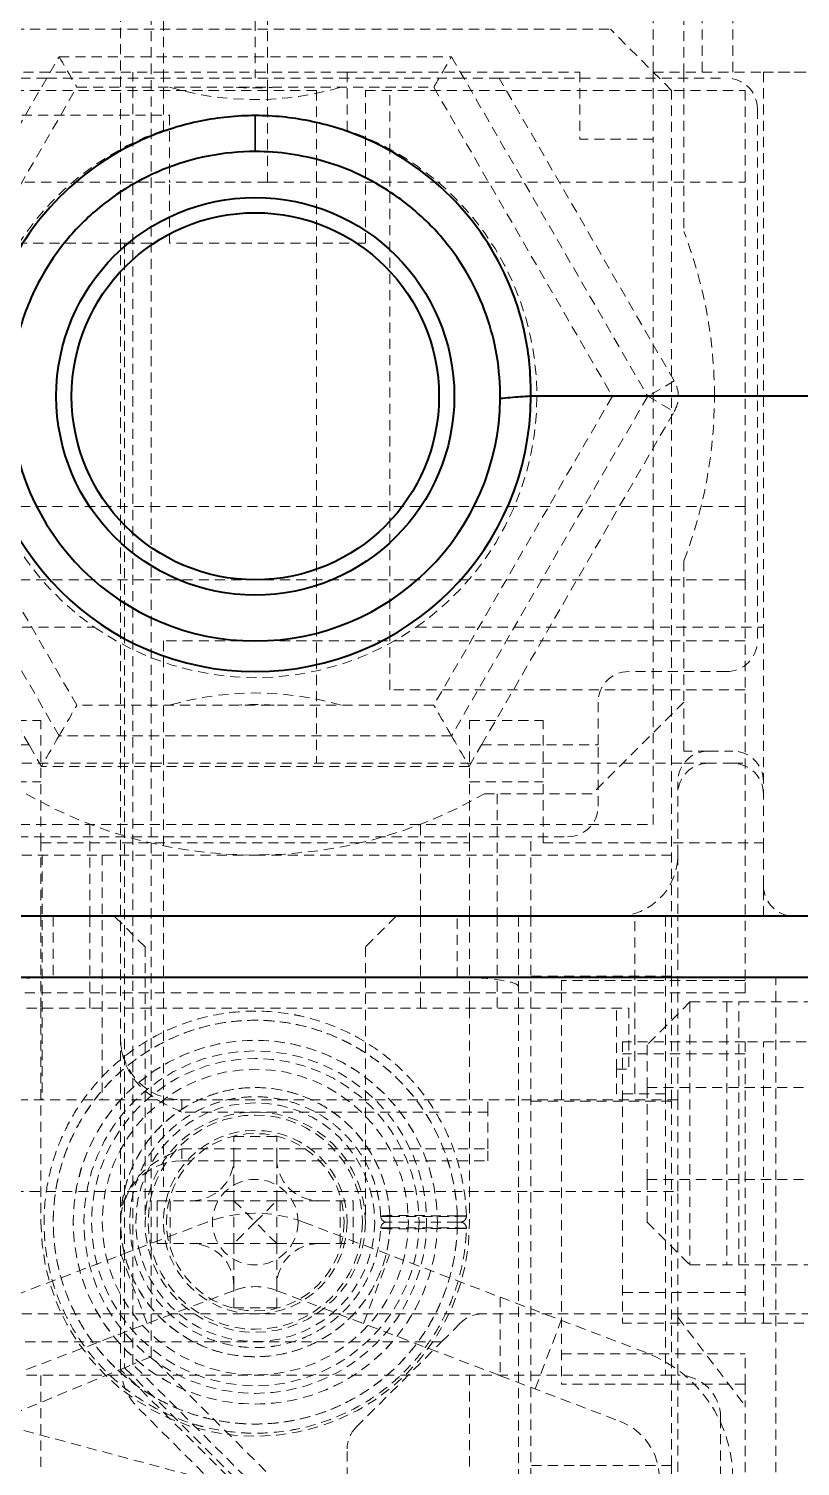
# Model space of a CAD drawing. Header units: inches. Extents: x 6934 to 18973, y 4254 to 7629.
# Drawn here: x 17130.58 to 17143.18, y 4884.96 to 4908.46 of the extents above; entities that cross this region are included whole.
import ezdxf

# ---------------------------------------------------------------- set-up
doc = ezdxf.new("R2010")
doc.units = ezdxf.units.IN
doc.header["$MEASUREMENT"] = 0
doc.linetypes.add('입력 정류부 ASSY$0$DASHED', pattern=[0.2067, 0.1654, -0.0413])
for name, color, linetype, lineweight, true_color in [('입력 정류부 ASSY$0$가려진 것(ISO)', 2, '입력 정류부 ASSY$0$DASHED', 18, 0xffff00), ('입력 정류부 ASSY$0$가려진 좁은 것(ISO)', 2, '입력 정류부 ASSY$0$DASHED', 18, 0xffff00), ('입력 정류부 ASSY$0$가시적인 것(ISO)', 3, 'Continuous', 40, 0x00ff00), ('입력 정류부 ASSY$0$가시적인 좁은 것(ISO)', 3, 'Continuous', 35, 0x00ff00)]:
    doc.layers.add(name, color=color, linetype=linetype, lineweight=lineweight, true_color=true_color)

# ---------------------------------------------------------------- blocks, each defined once
blk = doc.blocks.new('입력 정류부 ASSY')
at = {"layer": '입력 정류부 ASSY$0$가려진 것(ISO)'}
for p, q in [((478.504, 648.94), (478.504, 647.74)), ((480.404, 648.94), (480.404, 647.44)), ((486.704, 647.74), (486.704, 648.94)), ((487.204, 648.94), (487.204, 647.74)), ((487.504, 647.74), (487.504, 648.94)), ((488.004, 647.74), (488.004, 648.94)), ((478.704, 648.579), (478.704, 647.74)), ((480.204, 648.579), (480.204, 647.64)), ((474.404, 648.44), (486.004, 648.44)), ((487.004, 647.44), (486.004, 648.44)), ((471.904, 647.74), (478.704, 647.74)), ((476.798, 647.64), (476.221, 647.64)), ((476.798, 647.64), (483.611, 647.64)), ((478.504, 626.74), (478.504, 647.74)), ((481.704, 647.74), (478.704, 647.74)), ((478.704, 647.74), (478.704, 646.789)), ((481.704, 647.74), (485.504, 647.74)), ((481.704, 647.74), (481.704, 646.789)), ((484.188, 647.64), (483.611, 647.64)), ((487.046, 642.69), (484.188, 647.64)), ((484.188, 647.64), (487.904, 647.64)), ((485.504, 647.74), (485.504, 646.64)), ((486.704, 647.74), (488.504, 647.74)), ((486.704, 647.74), (486.704, 646.64)), ((487.204, 647.74), (487.204, 645.133)), ((489.704, 647.74), (488.504, 647.74)), ((488.504, 647.74), (488.504, 638.666)), ((488.504, 647.74), (489.704, 647.74)), ((480.404, 647.44), (473.204, 647.44)), ((474.373, 642.44), (477.289, 647.49)), ((477.289, 647.49), (483.12, 647.49)), ((480.404, 645.94), (480.404, 647.44)), ((481.204, 647.44), (480.404, 647.44)), ((481.204, 647.44), (481.204, 636.44)), ((482.004, 644.94), (482.004, 647.44)), ((482.004, 647.44), (488.204, 647.44)), ((482.404, 637.64), (482.404, 647.44)), ((483.12, 647.49), (486.036, 642.44)), ((487.004, 632.96), (487.004, 647.44)), ((488.204, 647.44), (488.204, 640.64)), ((488.404, 647.14), (488.404, 638.44)), ((445.604, 647.036), (478.804, 647.036)), ((478.804, 647.036), (478.804, 645.94)), ((486.704, 646.64), (485.504, 646.64)), ((486.704, 635.44), (486.704, 646.64)), ((473.254, 645.94), (478.804, 645.94)), ((480.404, 645.94), (478.804, 645.94)), ((478.804, 644.94), (478.804, 645.94)), ((480.404, 645.94), (488.204, 645.94)), ((478.07, 644.94), (475.504, 644.94)), ((478.07, 644.94), (478.504, 644.94)), ((482.004, 644.94), (478.804, 644.94)), ((477.289, 637.39), (474.373, 642.44)), ((486.036, 642.44), (483.12, 637.39)), ((483.899, 636.74), (487.046, 642.19)), ((488.204, 640.64), (473.254, 640.64)), ((488.204, 639.44), (488.204, 640.64)), ((474.704, 639.867), (476.509, 636.74)), ((487.204, 639.748), (487.204, 637.44)), ((488.204, 639.44), (473.254, 639.44)), ((488.204, 639.44), (488.204, 632.89)), ((472.15, 638.666), (477.574, 638.666)), ((482.834, 638.666), (488.504, 638.666)), ((488.504, 638.666), (488.504, 635.14)), ((488.204, 638.44), (478.704, 638.44)), ((478.704, 638.44), (478.704, 629.44)), ((487.904, 637.94), (486.304, 637.94)), ((488.204, 637.64), (482.404, 637.64)), ((483.12, 637.39), (477.289, 637.39)), ((487.204, 637.44), (485.704, 635.94)), ((485.804, 637.44), (485.804, 636.74)), ((487.204, 636.64), (487.204, 637.44)), ((475.504, 637.14), (476.704, 637.14)), ((476.704, 635.14), (476.704, 637.14)), ((483.704, 637.14), (484.904, 637.14)), ((483.704, 635.14), (483.704, 637.14)), ((484.904, 635.14), (484.904, 637.14)), ((473.704, 636.74), (476.509, 636.74)), ((476.509, 636.74), (476.711, 636.39)), ((483.697, 636.39), (483.899, 636.74)), ((483.899, 636.74), (485.804, 636.74)), ((485.804, 635.74), (485.804, 636.74)), ((487.604, 636.64), (487.204, 636.64)), ((487.604, 636.64), (488.004, 636.64)), ((473.204, 636.44), (487.204, 636.44)), ((483.697, 636.39), (476.711, 636.39)), ((487.204, 636.44), (487.604, 636.44)), ((488.004, 636.44), (487.604, 636.44)), ((488.004, 636.44), (488.204, 636.44)), ((475.504, 636.14), (476.704, 636.14)), ((483.704, 636.14), (484.904, 636.14)), ((487.104, 634.94), (487.104, 636.14)), ((483.946, 635.94), (485.704, 635.94)), ((484.154, 635.94), (484.154, 633.94)), ((473.704, 635.44), (486.704, 635.44)), ((474.204, 635.24), (485.304, 635.24)), ((476.704, 635.14), (483.704, 635.14)), ((476.704, 633.94), (476.704, 635.14)), ((483.704, 633.94), (483.704, 635.14)), ((484.704, 633.94), (484.704, 635.24)), ((484.904, 635.14), (488.504, 635.14)), ((488.504, 634.44), (488.504, 635.14)), ((473.204, 634.94), (480.204, 634.94)), ((476.724, 634.94), (476.724, 630.94)), ((477.704, 634.94), (477.704, 630.94)), ((480.204, 634.94), (487.104, 634.94)), ((487.104, 634.94), (487.104, 633.94)), ((488.504, 633.94), (488.504, 634.44)), ((476.704, 633.94), (476.704, 632.44)), ((478.404, 633.44), (477.904, 633.94)), ((482.504, 633.94), (482.004, 633.44)), ((483.704, 633.94), (483.704, 632.44)), ((484.154, 633.94), (484.154, 632.44)), ((484.504, 633.94), (484.504, 632.44)), ((484.704, 633.94), (484.704, 613.44)), ((486.904, 633.94), (486.904, 632.94)), ((487.104, 630.94), (487.104, 633.94)), ((478.404, 633.44), (478.404, 632.94)), ((482.004, 633.44), (482.004, 632.94)), ((478.404, 632.94), (478.404, 628.94)), ((482.004, 632.94), (482.004, 628.94)), ((487.004, 632.96), (484.704, 632.96)), ((488.204, 632.89), (485.204, 632.89)), ((485.204, 632.89), (485.204, 632.69)), ((486.904, 631.04), (486.904, 632.94)), ((487.004, 632.96), (487.004, 630.92)), ((488.204, 632.69), (488.204, 632.89)), ((488.704, 578.94), (488.704, 632.94)), ((473.254, 632.69), (476.704, 632.69)), ((476.704, 632.69), (483.704, 632.69)), ((483.704, 632.69), (485.204, 632.69)), ((485.204, 632.69), (485.204, 626.29)), ((488.204, 632.69), (485.204, 632.69)), ((487.304, 632.54), (486.604, 631.84)), ((487.304, 632.54), (489.404, 632.54)), ((487.304, 632.54), (487.304, 628.24)), ((487.904, 632.54), (487.904, 628.24)), ((488.104, 628.24), (488.104, 632.54)), ((476.204, 632.44), (486.304, 632.44)), ((476.704, 632.44), (476.704, 628.94)), ((483.704, 632.44), (483.704, 628.94)), ((484.504, 623.94), (484.504, 632.44)), ((486.104, 631.44), (486.104, 632.44)), ((486.304, 632.44), (486.304, 631.44)), ((486.204, 631.89), (486.204, 627.29)), ((488.204, 631.89), (486.204, 631.89)), ((486.604, 631.14), (486.604, 631.84)), ((488.204, 631.89), (488.204, 627.29)), ((489.204, 631.89), (488.204, 631.89)), ((488.504, 627.29), (488.504, 631.89)), ((488.204, 631.69), (486.204, 631.69)), ((486.104, 631.44), (486.304, 631.44)), ((486.104, 631.04), (486.104, 631.44)), ((486.604, 631.14), (489.404, 631.14)), ((486.604, 629.64), (486.604, 631.14)), ((487.104, 630.94), (473.304, 630.94)), ((484.004, 630.74), (484.004, 630.94)), ((487.004, 630.92), (484.704, 630.92)), ((486.904, 631.04), (486.104, 631.04)), ((486.904, 631.04), (486.904, 626.44)), ((487.004, 624.96), (487.004, 630.92)), ((487.104, 630.94), (487.104, 629.44)), ((484.004, 630.14), (484.004, 630.74)), ((479.854, 629.99), (479.854, 630.34)), ((479.854, 630.34), (480.554, 630.34)), ((480.554, 629.99), (480.554, 630.34)), ((479.854, 629.29), (479.854, 629.99)), ((480.554, 629.29), (480.554, 629.99)), ((484.004, 629.94), (484.004, 630.14)), ((479.004, 629.94), (484.004, 629.94)), ((486.604, 629.64), (489.404, 629.64)), ((486.604, 628.94), (486.604, 629.64)), ((473.864, 629.44), (487.104, 629.44)), ((478.604, 629.29), (478.604, 628.59)), ((478.604, 629.29), (479.154, 629.29)), ((479.854, 629.29), (479.154, 629.29)), ((479.854, 629.29), (480.204, 628.94)), ((479.854, 629.29), (480.554, 629.29)), ((479.854, 629.29), (479.854, 628.59)), ((480.204, 628.94), (480.554, 629.29)), ((480.554, 629.29), (480.554, 628.59)), ((480.554, 629.29), (481.254, 629.29)), ((481.254, 629.29), (481.804, 629.29)), ((481.804, 629.29), (481.804, 628.59)), ((487.104, 627.386), (487.104, 629.44)), ((479.421, 628.942), (476.204, 627.716)), ((480.204, 628.94), (479.854, 628.59)), ((480.554, 628.59), (480.204, 628.94)), ((480.988, 628.942), (484.204, 627.716)), ((482.352, 628.94), (482.402, 628.94)), ((486.604, 628.94), (487.304, 628.24)), ((478.604, 628.59), (479.154, 628.59)), ((479.854, 628.59), (479.154, 628.59)), ((479.854, 628.59), (480.554, 628.59)), ((479.854, 628.59), (479.854, 627.89)), ((480.554, 628.59), (481.254, 628.59)), ((480.554, 628.59), (480.554, 627.89)), ((481.254, 628.59), (481.804, 628.59)), ((478.438, 627.283), (478.011, 628.404)), ((481.97, 627.283), (482.398, 628.404)), ((466.94, 628.075), (479.535, 624.7)), ((487.304, 628.24), (489.404, 628.24)), ((479.854, 627.54), (479.854, 627.89)), ((480.554, 627.54), (480.554, 627.89)), ((479.848, 627.82), (476.204, 626.431)), ((480.56, 627.82), (484.204, 626.431)), ((486.588, 626.807), (484.204, 627.716)), ((484.204, 627.716), (484.204, 626.431)), ((486.204, 627.79), (488.204, 627.79)), ((473.204, 627.44), (489.704, 627.44)), ((479.854, 627.54), (480.554, 627.54)), ((487.104, 627.386), (488.204, 625.94)), ((487.104, 621.94), (487.104, 627.386)), ((483.248, 626.984), (483.558, 627.294)), ((484.774, 626.214), (485.201, 627.336)), ((488.204, 627.29), (486.204, 627.29)), ((488.204, 627.29), (489.204, 627.29)), ((481.851, 625.587), (483.248, 626.984)), ((478.504, 626.74), (478.204, 626.616)), ((481.504, 623.74), (478.504, 626.74)), ((485.204, 626.79), (488.204, 626.79)), ((488.204, 626.29), (488.204, 626.79)), ((475.504, 625.498), (478.004, 626.533)), ((476.204, 626.44), (486.904, 626.44)), ((476.704, 624.94), (476.704, 626.44)), ((483.704, 626.44), (483.704, 624.94)), ((484.204, 626.431), (486.16, 625.686)), ((486.904, 626.44), (487.104, 626.44)), ((488.204, 626.29), (485.204, 626.29)), ((488.204, 626.29), (488.204, 625.94)), ((482.926, 621.269), (478.297, 625.897)), ((487.804, 625.74), (487.804, 613.94)), ((488.204, 613.44), (488.204, 625.94)), ((481.704, 623.435), (481.704, 625.233)), ((487.004, 624.96), (484.704, 624.96)), ((487.004, 624.96), (487.004, 622.92))]:
    blk.add_line(p, q, dxfattribs=at)
for radius in [2.975, 1.95, 1.75, 1.5, 1.45, 0.7]:
    blk.add_circle((480.204, 628.94), radius, dxfattribs=at)
for centre, radius, start, end in [((487.904, 647.14), 0.5, 0, 90), ((480.204, 652.29), 5, 253.7398, 286.2602), ((480.204, 652.29), 4.81, 266.3025, 273.6975), ((480.204, 642.44), 4.6, 109.0314, 235.1295), ((480.204, 642.44), 4.6, 304.8705, 70.9686), ((480.204, 642.44), 7.5, 0, 21.0395), ((486.613, 642.44), 0.5, 330, 30), ((480.204, 642.44), 7.5, 338.9605, 0), ((480.204, 642.44), 4.6, 235.1295, 304.8705), ((487.904, 638.44), 0.5, 270, 0), ((486.304, 637.44), 0.5, 90, 180), ((480.204, 632.59), 5, 73.7398, 106.2602), ((480.204, 632.59), 4.81, 86.3025, 93.6975), ((487.604, 636.14), 0.5, 90, 180), ((488.004, 636.14), 0.5, 0, 90), ((487.604, 635.94), 0.5, 90, 180), ((488.004, 635.94), 0.5, 0, 90), ((480.204, 642.44), 7.5, 240.0736, 299.9264), ((485.304, 635.74), 0.5, 270, 0), ((486.104, 634.94), 1, 270, 0), ((489.004, 634.44), 0.5, 180, 270), ((479.004, 631.94), 1, 180, 270), ((479.004, 628.94), 1, 90, 180), ((480.204, 626.886), 2.2, 69.1342, 110.8658), ((482.352, 629.04), 0.1, 182.664, 269.9988), ((483.552, 629.04), 0.1, 270.097, 1.748), ((480.204, 628.94), 3.5, 180, 0), ((482.352, 628.84), 0.1, 89.9958, 177.3334), ((483.553, 628.84), 0.1, 358.2883, 90.0044), ((480.204, 626.886), 1, 69.1342, 110.8658), ((485.804, 624.751), 2.2, 0, 69.1342), ((479.004, 626.604), 1, 180, 225), ((487.104, 625.74), 0.7, 0, 90), ((482.204, 625.233), 0.5, 135, 180), ((485.804, 624.751), 1, 0, 69.1342)]:
    blk.add_arc(centre, radius, start, end, dxfattribs=at)
for centre, major_axis, ratio, start_param, end_param in [((477, 647.99), (-0.289, 0.5), 0.000011, 1.570851, 3.141594), ((483.409, 647.99), (-0.289, -0.5), 0.000011, 6.283184, 7.853927), ((477, 636.89), (-0.289, -0.5), 0.000011, 1.570851, 3.141594), ((483.409, 636.89), (-0.289, 0.5), 0.000011, 4.712444, 6.283188), ((477, 636.89), (-0.289, -0.5), 0.000011, 4.712444, 6.283186), ((483.409, 636.89), (-0.289, 0.5), 0.000011, 1.570851, 3.141594), ((476.904, 632.789), (1, 0), 0.151515, 1.570796, 3.141593), ((483.504, 632.789), (-1, 0), 0.151515, 3.141593, 4.712389), ((479.11, 630.035), (-0.542, 0.542), 0.941609, 2.386259, 3.896927), ((481.299, 630.035), (0.542, 0.542), 0.941609, 2.386259, 3.896927), ((479.11, 627.846), (-0.542, -0.542), 0.941609, 2.386259, 3.896927), ((481.299, 627.846), (0.542, -0.542), 0.941609, 2.386259, 3.896927), ((483.912, 626.939), (0.189, -0.464), 0.998482, 2.755435, 3.539672), ((478.004, 626.533), (0.5, 0.207), 0.00001, 4.712424, 5.12393)]:
    blk.add_ellipse(centre, major_axis=major_axis, ratio=ratio, start_param=start_param, end_param=end_param, dxfattribs=at)
for points, knots in [([(483.652, 629.043), (483.64, 629.444), (483.559, 629.824), (483.429, 630.166), (483.399, 630.245), (483.367, 630.322), (483.332, 630.396), (483.178, 630.728), (482.979, 631.017), (482.757, 631.261), (482.712, 631.31), (482.667, 631.358), (482.62, 631.403), (482.385, 631.634), (482.132, 631.817), (481.874, 631.959), (481.828, 631.985), (481.782, 632.009), (481.736, 632.031), (481.471, 632.163), (481.203, 632.253), (480.942, 632.31), (480.903, 632.319), (480.863, 632.327), (480.824, 632.334), (480.56, 632.382), (480.305, 632.397), (480.063, 632.387), (480.032, 632.386), (480.001, 632.384), (479.971, 632.382), (479.726, 632.366), (479.495, 632.324), (479.276, 632.263), (479.253, 632.257), (479.23, 632.25), (479.208, 632.243), (478.986, 632.176), (478.775, 632.088), (478.582, 631.985), (478.567, 631.977), (478.551, 631.969), (478.536, 631.96), (478.342, 631.853), (478.166, 631.731), (478.011, 631.603), (478.002, 631.596), (477.993, 631.588), (477.984, 631.581), (477.829, 631.45), (477.695, 631.315), (477.579, 631.178), (477.574, 631.173), (477.57, 631.168), (477.565, 631.162), (477.445, 631.02), (477.343, 630.875), (477.252, 630.725), (477.161, 630.574), (477.082, 630.417), (477.015, 630.256), (476.949, 630.096), (476.895, 629.931), (476.854, 629.764), (476.813, 629.597), (476.785, 629.427), (476.769, 629.258), (476.768, 629.252), (476.768, 629.245), (476.767, 629.239), (476.753, 629.077), (476.751, 628.915), (476.759, 628.766), (476.759, 628.757), (476.76, 628.748), (476.76, 628.739), (476.769, 628.593), (476.785, 628.459), (476.809, 628.327), (476.811, 628.316), (476.813, 628.306), (476.815, 628.295), (476.84, 628.166), (476.871, 628.04), (476.909, 627.918), (476.913, 627.905), (476.917, 627.893), (476.921, 627.88), (476.96, 627.76), (477.005, 627.643), (477.056, 627.529), (477.063, 627.515), (477.069, 627.5), (477.076, 627.486), (477.128, 627.375), (477.185, 627.266), (477.249, 627.159), (477.259, 627.144), (477.269, 627.128), (477.279, 627.112), (477.343, 627.009), (477.413, 626.908), (477.491, 626.809), (477.505, 626.791), (477.519, 626.774), (477.533, 626.757), (477.612, 626.66), (477.7, 626.564), (477.797, 626.469), (477.816, 626.45), (477.836, 626.431), (477.856, 626.413), (477.955, 626.321), (478.064, 626.231), (478.183, 626.145), (478.21, 626.125), (478.237, 626.106), (478.265, 626.087), (478.386, 626.005), (478.517, 625.927), (478.658, 625.856), (478.694, 625.838), (478.731, 625.82), (478.769, 625.803), (478.913, 625.737), (479.067, 625.679), (479.231, 625.63), (479.278, 625.617), (479.325, 625.604), (479.374, 625.592), (479.539, 625.551), (479.714, 625.52), (479.901, 625.504), (479.96, 625.498), (480.019, 625.495), (480.08, 625.493), (480.27, 625.486), (480.469, 625.495), (480.668, 625.522), (480.736, 625.531), (480.805, 625.542), (480.872, 625.556), (481.067, 625.594), (481.257, 625.649), (481.434, 625.717), (481.502, 625.743), (481.568, 625.77), (481.631, 625.799), (481.793, 625.873), (481.941, 625.955), (482.078, 626.043), (482.135, 626.08), (482.19, 626.119), (482.243, 626.157), (482.367, 626.248), (482.479, 626.342), (482.58, 626.439), (482.627, 626.483), (482.671, 626.528), (482.714, 626.573), (482.804, 626.668), (482.884, 626.764), (482.958, 626.862), (482.995, 626.911), (483.03, 626.96), (483.064, 627.01), (483.129, 627.106), (483.188, 627.204), (483.242, 627.305), (483.272, 627.36), (483.3, 627.415), (483.326, 627.471), (483.374, 627.573), (483.417, 627.677), (483.454, 627.783), (483.476, 627.845), (483.497, 627.907), (483.515, 627.97), (483.546, 628.074), (483.571, 628.181), (483.592, 628.29), (483.606, 628.359), (483.617, 628.429), (483.626, 628.5), (483.64, 628.61), (483.649, 628.723), (483.653, 628.837)], [0, 0, 0, 0, 0.024622, 0.024622, 0.024622, 0.030303, 0.030303, 0.030303, 0.055496, 0.055496, 0.055496, 0.060606, 0.060606, 0.060606, 0.086353, 0.086353, 0.086353, 0.090909, 0.090909, 0.090909, 0.117235, 0.117235, 0.117235, 0.121212, 0.121212, 0.121212, 0.148097, 0.148097, 0.148097, 0.151515, 0.151515, 0.151515, 0.178966, 0.178966, 0.178966, 0.181818, 0.181818, 0.181818, 0.209864, 0.209864, 0.209864, 0.212121, 0.212121, 0.212121, 0.240738, 0.240738, 0.240738, 0.242424, 0.242424, 0.242424, 0.271594, 0.271594, 0.271594, 0.272727, 0.272727, 0.272727, 0.30303, 0.30303, 0.30303, 0.333333, 0.333333, 0.333333, 0.363636, 0.363636, 0.363636, 0.393939, 0.393939, 0.393939, 0.395069, 0.395069, 0.395069, 0.424242, 0.424242, 0.424242, 0.425984, 0.425984, 0.425984, 0.454545, 0.454545, 0.454545, 0.456839, 0.456839, 0.456839, 0.484848, 0.484848, 0.484848, 0.487702, 0.487702, 0.487702, 0.515152, 0.515152, 0.515152, 0.518576, 0.518576, 0.518576, 0.545455, 0.545455, 0.545455, 0.549471, 0.549471, 0.549471, 0.575758, 0.575758, 0.575758, 0.580333, 0.580333, 0.580333, 0.606061, 0.606061, 0.606061, 0.611186, 0.611186, 0.611186, 0.636364, 0.636364, 0.636364, 0.642067, 0.642067, 0.642067, 0.666667, 0.666667, 0.666667, 0.672932, 0.672932, 0.672932, 0.69697, 0.69697, 0.69697, 0.703838, 0.703838, 0.703838, 0.727273, 0.727273, 0.727273, 0.734583, 0.734583, 0.734583, 0.757576, 0.757576, 0.757576, 0.765429, 0.765429, 0.765429, 0.787879, 0.787879, 0.787879, 0.796458, 0.796458, 0.796458, 0.818182, 0.818182, 0.818182, 0.827297, 0.827297, 0.827297, 0.848485, 0.848485, 0.848485, 0.858228, 0.858228, 0.858228, 0.878788, 0.878788, 0.878788, 0.889098, 0.889098, 0.889098, 0.909091, 0.909091, 0.909091, 0.919866, 0.919866, 0.919866, 0.939394, 0.939394, 0.939394, 0.95086, 0.95086, 0.95086, 0.969697, 0.969697, 0.969697, 0.981595, 0.981595, 0.981595, 1, 1, 1, 1]), ([(479.004, 630.74), (478.871, 630.8), (478.724, 630.866), (478.456, 631.034), (478.336, 631.138), (478.172, 631.343), (478.104, 631.464), (478.028, 631.679), (478.004, 631.811), (478.004, 631.923)], [-0.6097237, -0.6097237, -0.6097237, -0.6097237, -0.5658692, -0.5658692, -0.5220148, -0.5220148, -0.4872055, -0.4872055, -0.4535739, -0.4535739, -0.4535739, -0.4535739]), ([(482.252, 629.036), (482.251, 629.058), (482.25, 629.081), (482.248, 629.104), (482.242, 629.18), (482.231, 629.256), (482.217, 629.33), (482.212, 629.356), (482.206, 629.381), (482.201, 629.407), (482.184, 629.477), (482.164, 629.546), (482.14, 629.615), (482.13, 629.645), (482.119, 629.674), (482.107, 629.704), (482.081, 629.768), (482.052, 629.831), (482.019, 629.893), (482.002, 629.926), (481.984, 629.958), (481.965, 629.99), (481.931, 630.048), (481.893, 630.104), (481.852, 630.16), (481.826, 630.195), (481.799, 630.23), (481.769, 630.264), (481.726, 630.315), (481.679, 630.366), (481.628, 630.415), (481.59, 630.452), (481.549, 630.489), (481.505, 630.525), (481.452, 630.568), (481.396, 630.61), (481.336, 630.65), (481.281, 630.686), (481.224, 630.72), (481.163, 630.752), (481.101, 630.785), (481.037, 630.815), (480.969, 630.842), (480.896, 630.872), (480.819, 630.898), (480.738, 630.92), (480.67, 630.938), (480.599, 630.953), (480.526, 630.965), (480.432, 630.98), (480.334, 630.989), (480.234, 630.99), (480.163, 630.991), (480.09, 630.988), (480.018, 630.982), (479.905, 630.971), (479.792, 630.952), (479.683, 630.923), (479.622, 630.907), (479.562, 630.888), (479.504, 630.867), (479.394, 630.827), (479.292, 630.779), (479.196, 630.725), (479.151, 630.7), (479.108, 630.673), (479.065, 630.645), (478.97, 630.581), (478.88, 630.51), (478.796, 630.43), (478.763, 630.399), (478.731, 630.366), (478.7, 630.333), (478.613, 630.239), (478.532, 630.134), (478.459, 630.016), (478.438, 629.981), (478.416, 629.944), (478.396, 629.906), (478.325, 629.773), (478.265, 629.625), (478.223, 629.467), (478.214, 629.431), (478.205, 629.395), (478.197, 629.358), (478.162, 629.187), (478.148, 629.005), (478.157, 628.833), (478.159, 628.806), (478.16, 628.779), (478.163, 628.753), (478.179, 628.575), (478.218, 628.409), (478.271, 628.259), (478.276, 628.243), (478.282, 628.228), (478.287, 628.214), (478.346, 628.059), (478.42, 627.921), (478.502, 627.798), (478.506, 627.792), (478.51, 627.787), (478.514, 627.781), (478.6, 627.654), (478.696, 627.545), (478.799, 627.448), (478.901, 627.352), (479.01, 627.268), (479.129, 627.195), (479.134, 627.192), (479.139, 627.189), (479.144, 627.186), (479.258, 627.117), (479.38, 627.058), (479.508, 627.012), (479.52, 627.008), (479.532, 627.004), (479.545, 626.999), (479.667, 626.958), (479.794, 626.927), (479.93, 626.909), (479.95, 626.906), (479.97, 626.904), (479.991, 626.901), (480.123, 626.888), (480.263, 626.886), (480.408, 626.9), (480.438, 626.903), (480.468, 626.907), (480.498, 626.911), (480.638, 626.932), (480.78, 626.968), (480.912, 627.016), (480.949, 627.03), (480.985, 627.044), (481.02, 627.06), (481.14, 627.112), (481.251, 627.173), (481.35, 627.241), (481.386, 627.265), (481.42, 627.289), (481.453, 627.314), (481.54, 627.381), (481.617, 627.451), (481.686, 627.524), (481.717, 627.555), (481.745, 627.588), (481.773, 627.62), (481.831, 627.689), (481.882, 627.759), (481.928, 627.831), (481.953, 627.869), (481.976, 627.908), (481.998, 627.947), (482.036, 628.015), (482.069, 628.085), (482.098, 628.155), (482.117, 628.2), (482.134, 628.246), (482.149, 628.292), (482.171, 628.357), (482.189, 628.423), (482.204, 628.49), (482.216, 628.542), (482.226, 628.595), (482.233, 628.649), (482.243, 628.714), (482.249, 628.779), (482.252, 628.845)], [0, 0, 0, 0, 0.007873, 0.007873, 0.007873, 0.034483, 0.034483, 0.034483, 0.043596, 0.043596, 0.043596, 0.068966, 0.068966, 0.068966, 0.079834, 0.079834, 0.079834, 0.103448, 0.103448, 0.103448, 0.11587, 0.11587, 0.11587, 0.137931, 0.137931, 0.137931, 0.151816, 0.151816, 0.151816, 0.172414, 0.172414, 0.172414, 0.187975, 0.187975, 0.187975, 0.206897, 0.206897, 0.206897, 0.224016, 0.224016, 0.224016, 0.241379, 0.241379, 0.241379, 0.260054, 0.260054, 0.260054, 0.275862, 0.275862, 0.275862, 0.296003, 0.296003, 0.296003, 0.310345, 0.310345, 0.310345, 0.33245, 0.33245, 0.33245, 0.344828, 0.344828, 0.344828, 0.368303, 0.368303, 0.368303, 0.37931, 0.37931, 0.37931, 0.404188, 0.404188, 0.404188, 0.413793, 0.413793, 0.413793, 0.440299, 0.440299, 0.440299, 0.448276, 0.448276, 0.448276, 0.476371, 0.476371, 0.476371, 0.482759, 0.482759, 0.482759, 0.512599, 0.512599, 0.512599, 0.517241, 0.517241, 0.517241, 0.548568, 0.548568, 0.548568, 0.551724, 0.551724, 0.551724, 0.58462, 0.58462, 0.58462, 0.586207, 0.586207, 0.586207, 0.62069, 0.62069, 0.62069, 0.655172, 0.655172, 0.655172, 0.656691, 0.656691, 0.656691, 0.689655, 0.689655, 0.689655, 0.69283, 0.69283, 0.69283, 0.724138, 0.724138, 0.724138, 0.728789, 0.728789, 0.728789, 0.758621, 0.758621, 0.758621, 0.764743, 0.764743, 0.764743, 0.793103, 0.793103, 0.793103, 0.800968, 0.800968, 0.800968, 0.827586, 0.827586, 0.827586, 0.837049, 0.837049, 0.837049, 0.862069, 0.862069, 0.862069, 0.873144, 0.873144, 0.873144, 0.896552, 0.896552, 0.896552, 0.909086, 0.909086, 0.909086, 0.931034, 0.931034, 0.931034, 0.9453, 0.9453, 0.9453, 0.965517, 0.965517, 0.965517, 0.981127, 0.981127, 0.981127, 1, 1, 1, 1]), ([(478.004, 628.957), (478.004, 629.069), (478.028, 629.202), (478.104, 629.417), (478.172, 629.538), (478.336, 629.743), (478.456, 629.846), (478.724, 630.015), (478.871, 630.081), (479.004, 630.14)], [-0.1561497, -0.1561497, -0.1561497, -0.1561497, -0.1225181, -0.1225181, -0.0877089, -0.0877089, -0.0438544, -0.0438544, 0, 0, 0, 0]), ([(483.502, 628.94), (483.382, 628.94), (483.261, 628.94), (483.137, 628.94), (483.013, 628.94), (482.887, 628.94), (482.764, 628.94), (482.754, 628.94), (482.745, 628.94), (482.735, 628.94), (482.622, 628.94), (482.511, 628.94), (482.402, 628.94)], [0, 0, 0, 0, 0.333333, 0.333333, 0.333333, 0.666667, 0.666667, 0.666667, 0.69247, 0.69247, 0.69247, 1, 1, 1, 1]), ([(483.553, 628.94), (483.553, 628.94), (483.552, 628.94), (483.548, 628.94), (483.542, 628.94), (483.532, 628.94), (483.519, 628.94), (483.508, 628.94), (483.502, 628.94)], [0.0000021, 0.0000021, 0.0000021, 0.0000021, 0.1666667, 0.3333333, 0.5, 0.6666667, 0.8333333, 1, 1, 1, 1])]:
    blk.add_open_spline(points, degree=3, knots=knots, dxfattribs=at)
at = {"layer": '입력 정류부 ASSY$0$가려진 좁은 것(ISO)'}
for p, q in [((478.004, 626.533), (478.004, 648.94)), ((473.796, 642.44), (477, 647.99)), ((477, 647.99), (483.409, 647.99)), ((483.409, 647.99), (486.613, 642.44)), ((478.204, 626.616), (478.204, 647.74)), ((478.07, 644.94), (478.07, 626.561)), ((487.046, 642.69), (486.613, 642.44)), ((477, 636.89), (473.796, 642.44)), ((486.613, 642.44), (483.409, 636.89)), ((486.613, 642.44), (487.046, 642.19)), ((483.409, 636.89), (477, 636.89)), ((477.504, 633.94), (477.504, 635.443)), ((482.904, 633.94), (482.904, 635.443)), ((476.904, 633.94), (476.904, 632.94)), ((477.504, 632.44), (477.504, 633.94)), ((482.904, 632.44), (482.904, 633.94)), ((483.504, 632.94), (483.504, 633.94)), ((486.404, 631.04), (486.404, 633.94)), ((479.004, 630.94), (479.004, 630.74)), ((484.004, 630.74), (479.004, 630.74)), ((479.004, 630.14), (484.004, 630.14)), ((479.004, 630.14), (479.004, 629.94)), ((478.815, 628.59), (478.815, 629.29)), ((481.593, 628.59), (481.593, 629.29)), ((483.248, 626.984), (473.204, 626.984)), ((481.26, 623.277), (478.004, 626.533)), ((478.07, 626.561), (481.404, 623.227)), ((481.357, 623.463), (478.204, 626.616))]:
    blk.add_line(p, q, dxfattribs=at)
for radius in [2.974, 2.799, 2.675, 2.5, 1.8]:
    blk.add_circle((480.204, 628.94), radius, dxfattribs=at)
for centre, major_axis, ratio, start_param, end_param in [((482.402, 629.04), (0, -0.1), 0.003903, 4.633078, 6.28318), ((482.402, 629.04), (0, -0.1), 0.00333, 6.283183, 7.774637), ((483.502, 629.04), (0, -0.1), 0.001693, 4.65941, 6.28319), ((483.503, 629.04), (0.15, 0.003), 0.034434, 4.712902, 6.282737), ((483.503, 629.04), (0, -0.1), 0.001522, 0.000002, 1.517816), ((482.402, 628.84), (0, 0.1), 0.003903, 0.003581, 1.65011), ((482.402, 628.84), (0, 0.1), 0.00333, 4.79173, 6.283194), ((483.503, 628.84), (0, 0.1), 0.001522, 4.765369, 6.283183), ((483.503, 628.84), (0, 0.1), 0.001693, 6.283185, 7.906957), ((483.503, 628.84), (0.15, -0.003), 0.034478, 6.282869, 7.853453), ((483.503, 628.84), (0.15, -0.003), 0.034881, 4.711789, 6.282886)]:
    blk.add_ellipse(centre, major_axis=major_axis, ratio=ratio, start_param=start_param, end_param=end_param, dxfattribs=at)
for points, knots in [([(483.502, 629.046), (483.489, 629.429), (483.411, 629.793), (483.286, 630.12), (483.257, 630.195), (483.226, 630.268), (483.193, 630.339), (483.045, 630.656), (482.854, 630.933), (482.641, 631.166), (482.598, 631.212), (482.555, 631.257), (482.51, 631.301), (482.285, 631.521), (482.042, 631.696), (481.794, 631.832), (481.751, 631.856), (481.708, 631.878), (481.664, 631.9), (481.409, 632.025), (481.152, 632.111), (480.902, 632.166), (480.865, 632.174), (480.828, 632.181), (480.791, 632.188), (480.538, 632.234), (480.293, 632.247), (480.061, 632.237), (480.032, 632.236), (480.003, 632.234), (479.974, 632.232), (479.74, 632.216), (479.519, 632.176), (479.308, 632.116), (479.287, 632.11), (479.266, 632.104), (479.245, 632.098), (479.032, 632.033), (478.831, 631.948), (478.646, 631.849), (478.632, 631.841), (478.617, 631.834), (478.603, 631.826), (478.417, 631.723), (478.248, 631.605), (478.1, 631.483), (478.092, 631.476), (478.084, 631.469), (478.076, 631.462), (477.927, 631.336), (477.799, 631.206), (477.688, 631.075), (477.684, 631.07), (477.68, 631.065), (477.676, 631.061), (477.561, 630.924), (477.463, 630.786), (477.377, 630.642), (477.29, 630.497), (477.215, 630.347), (477.151, 630.193), (477.088, 630.04), (477.037, 629.882), (476.998, 629.722), (476.997, 629.719), (476.997, 629.715), (476.996, 629.712), (476.958, 629.555), (476.932, 629.396), (476.918, 629.238), (476.917, 629.231), (476.917, 629.225), (476.916, 629.218), (476.903, 629.063), (476.902, 628.91), (476.909, 628.767), (476.909, 628.758), (476.91, 628.749), (476.91, 628.74), (476.919, 628.601), (476.935, 628.473), (476.958, 628.347), (476.96, 628.336), (476.962, 628.326), (476.964, 628.315), (476.988, 628.193), (477.018, 628.073), (477.054, 627.956), (477.058, 627.944), (477.062, 627.931), (477.066, 627.919), (477.103, 627.805), (477.147, 627.694), (477.196, 627.585), (477.202, 627.57), (477.208, 627.556), (477.215, 627.542), (477.265, 627.436), (477.32, 627.333), (477.381, 627.232), (477.391, 627.216), (477.4, 627.2), (477.41, 627.185), (477.471, 627.087), (477.539, 626.991), (477.613, 626.897), (477.627, 626.88), (477.64, 626.863), (477.654, 626.846), (477.73, 626.753), (477.813, 626.662), (477.906, 626.572), (477.925, 626.554), (477.944, 626.535), (477.964, 626.517), (478.059, 626.43), (478.162, 626.345), (478.275, 626.263), (478.301, 626.244), (478.329, 626.225), (478.356, 626.206), (478.471, 626.129), (478.595, 626.055), (478.73, 625.988), (478.765, 625.97), (478.802, 625.953), (478.838, 625.936), (478.975, 625.874), (479.122, 625.819), (479.277, 625.773), (479.323, 625.76), (479.37, 625.747), (479.417, 625.735), (479.575, 625.697), (479.741, 625.668), (479.918, 625.653), (479.976, 625.648), (480.034, 625.644), (480.093, 625.642), (480.273, 625.636), (480.462, 625.645), (480.651, 625.671), (480.718, 625.68), (480.785, 625.691), (480.851, 625.704), (481.035, 625.741), (481.216, 625.794), (481.384, 625.858), (481.45, 625.884), (481.514, 625.91), (481.577, 625.939), (481.729, 626.009), (481.87, 626.087), (482, 626.171), (482.056, 626.208), (482.109, 626.245), (482.161, 626.283), (482.278, 626.369), (482.384, 626.459), (482.48, 626.551), (482.526, 626.594), (482.569, 626.638), (482.61, 626.682), (482.695, 626.772), (482.771, 626.863), (482.841, 626.956), (482.877, 627.004), (482.911, 627.052), (482.944, 627.1), (483.005, 627.192), (483.061, 627.285), (483.112, 627.38), (483.141, 627.434), (483.168, 627.488), (483.194, 627.542), (483.238, 627.639), (483.279, 627.737), (483.314, 627.837), (483.336, 627.897), (483.356, 627.958), (483.374, 628.02), (483.402, 628.119), (483.426, 628.219), (483.446, 628.322), (483.459, 628.389), (483.47, 628.458), (483.478, 628.527), (483.491, 628.631), (483.5, 628.738), (483.503, 628.846)], [0, 0, 0, 0, 0.024652, 0.024652, 0.024652, 0.030303, 0.030303, 0.030303, 0.055533, 0.055533, 0.055533, 0.060606, 0.060606, 0.060606, 0.086396, 0.086396, 0.086396, 0.090909, 0.090909, 0.090909, 0.117285, 0.117285, 0.117285, 0.121212, 0.121212, 0.121212, 0.148153, 0.148153, 0.148153, 0.151515, 0.151515, 0.151515, 0.179029, 0.179029, 0.179029, 0.181818, 0.181818, 0.181818, 0.209932, 0.209932, 0.209932, 0.212121, 0.212121, 0.212121, 0.240813, 0.240813, 0.240813, 0.242424, 0.242424, 0.242424, 0.271676, 0.271676, 0.271676, 0.272727, 0.272727, 0.272727, 0.30303, 0.30303, 0.30303, 0.333333, 0.333333, 0.333333, 0.363636, 0.363636, 0.363636, 0.364308, 0.364308, 0.364308, 0.393939, 0.393939, 0.393939, 0.395176, 0.395176, 0.395176, 0.424242, 0.424242, 0.424242, 0.426098, 0.426098, 0.426098, 0.454545, 0.454545, 0.454545, 0.456959, 0.456959, 0.456959, 0.484848, 0.484848, 0.484848, 0.487828, 0.487828, 0.487828, 0.515152, 0.515152, 0.515152, 0.518709, 0.518709, 0.518709, 0.545455, 0.545455, 0.545455, 0.549611, 0.549611, 0.549611, 0.575758, 0.575758, 0.575758, 0.580479, 0.580479, 0.580479, 0.606061, 0.606061, 0.606061, 0.611338, 0.611338, 0.611338, 0.636364, 0.636364, 0.636364, 0.642225, 0.642225, 0.642225, 0.666667, 0.666667, 0.666667, 0.673097, 0.673097, 0.673097, 0.69697, 0.69697, 0.69697, 0.70401, 0.70401, 0.70401, 0.727273, 0.727273, 0.727273, 0.734758, 0.734758, 0.734758, 0.757576, 0.757576, 0.757576, 0.765612, 0.765612, 0.765612, 0.787879, 0.787879, 0.787879, 0.796651, 0.796651, 0.796651, 0.818182, 0.818182, 0.818182, 0.827493, 0.827493, 0.827493, 0.848485, 0.848485, 0.848485, 0.858432, 0.858432, 0.858432, 0.878788, 0.878788, 0.878788, 0.889307, 0.889307, 0.889307, 0.909091, 0.909091, 0.909091, 0.920081, 0.920081, 0.920081, 0.939394, 0.939394, 0.939394, 0.951084, 0.951084, 0.951084, 0.969697, 0.969697, 0.969697, 0.981821, 0.981821, 0.981821, 1, 1, 1, 1]), ([(483.503, 629.035), (483.496, 629.278), (483.462, 629.508), (483.411, 629.72), (483.359, 629.933), (483.289, 630.128), (483.208, 630.307), (483.126, 630.486), (483.033, 630.649), (482.933, 630.796), (482.859, 630.905), (482.78, 631.006), (482.7, 631.099), (482.672, 631.131), (482.644, 631.162), (482.616, 631.192), (482.507, 631.31), (482.394, 631.414), (482.279, 631.507), (482.164, 631.6), (482.046, 631.682), (481.923, 631.757), (481.8, 631.832), (481.672, 631.9), (481.539, 631.958), (481.407, 632.017), (481.271, 632.066), (481.132, 632.107), (480.994, 632.148), (480.852, 632.18), (480.703, 632.202), (480.594, 632.219), (480.482, 632.231), (480.365, 632.236), (480.322, 632.239), (480.278, 632.24), (480.234, 632.24), (480.07, 632.241), (479.897, 632.23), (479.732, 632.206), (479.566, 632.183), (479.409, 632.147), (479.255, 632.101), (479.101, 632.054), (478.95, 631.997), (478.805, 631.929), (478.66, 631.861), (478.519, 631.782), (478.383, 631.692), (478.246, 631.601), (478.113, 631.499), (477.982, 631.38), (477.965, 631.364), (477.947, 631.348), (477.93, 631.332), (477.817, 631.224), (477.705, 631.102), (477.6, 630.966), (477.478, 630.81), (477.366, 630.635), (477.274, 630.457), (477.181, 630.28), (477.109, 630.101), (477.055, 629.925), (477, 629.75), (476.962, 629.577), (476.939, 629.414), (476.915, 629.251), (476.905, 629.097), (476.904, 628.953), (476.904, 628.808), (476.913, 628.674), (476.928, 628.544), (476.944, 628.415), (476.966, 628.292), (476.995, 628.17), (477.025, 628.049), (477.06, 627.93), (477.103, 627.813), (477.145, 627.697), (477.193, 627.584), (477.249, 627.473), (477.304, 627.362), (477.366, 627.253), (477.434, 627.148), (477.502, 627.042), (477.576, 626.94), (477.661, 626.838), (477.739, 626.743), (477.826, 626.649), (477.923, 626.556), (477.93, 626.549), (477.937, 626.542), (477.945, 626.535), (478.05, 626.436), (478.167, 626.34), (478.298, 626.247), (478.429, 626.154), (478.574, 626.065), (478.734, 625.986), (478.894, 625.907), (479.067, 625.837), (479.245, 625.783), (479.423, 625.729), (479.605, 625.69), (479.78, 625.668), (479.955, 625.645), (480.124, 625.638), (480.279, 625.641), (480.305, 625.642), (480.33, 625.643), (480.354, 625.644), (480.481, 625.649), (480.6, 625.662), (480.715, 625.68), (480.852, 625.702), (480.983, 625.731), (481.11, 625.767), (481.236, 625.803), (481.359, 625.846), (481.477, 625.895), (481.595, 625.945), (481.709, 626.001), (481.819, 626.062), (481.929, 626.124), (482.036, 626.192), (482.139, 626.267), (482.242, 626.341), (482.342, 626.422), (482.441, 626.514), (482.526, 626.592), (482.61, 626.678), (482.693, 626.773), (482.707, 626.789), (482.721, 626.805), (482.734, 626.822), (482.83, 626.936), (482.923, 627.062), (483.009, 627.202), (483.096, 627.341), (483.176, 627.494), (483.246, 627.661), (483.317, 627.828), (483.377, 628.009), (483.421, 628.205), (483.466, 628.401), (483.495, 628.613), (483.503, 628.835)], [0, 0, 0, 0, 0.023256, 0.023256, 0.023256, 0.046512, 0.046512, 0.046512, 0.069767, 0.069767, 0.069767, 0.087069, 0.087069, 0.087069, 0.093023, 0.093023, 0.093023, 0.116279, 0.116279, 0.116279, 0.139535, 0.139535, 0.139535, 0.162791, 0.162791, 0.162791, 0.186047, 0.186047, 0.186047, 0.209302, 0.209302, 0.209302, 0.226308, 0.226308, 0.226308, 0.232558, 0.232558, 0.232558, 0.255814, 0.255814, 0.255814, 0.27907, 0.27907, 0.27907, 0.302326, 0.302326, 0.302326, 0.325581, 0.325581, 0.325581, 0.348837, 0.348837, 0.348837, 0.351881, 0.351881, 0.351881, 0.372093, 0.372093, 0.372093, 0.395349, 0.395349, 0.395349, 0.418605, 0.418605, 0.418605, 0.44186, 0.44186, 0.44186, 0.465116, 0.465116, 0.465116, 0.488372, 0.488372, 0.488372, 0.511628, 0.511628, 0.511628, 0.534884, 0.534884, 0.534884, 0.55814, 0.55814, 0.55814, 0.581395, 0.581395, 0.581395, 0.604651, 0.604651, 0.604651, 0.626264, 0.626264, 0.626264, 0.627907, 0.627907, 0.627907, 0.651163, 0.651163, 0.651163, 0.674419, 0.674419, 0.674419, 0.697674, 0.697674, 0.697674, 0.72093, 0.72093, 0.72093, 0.744186, 0.744186, 0.744186, 0.747968, 0.747968, 0.747968, 0.767442, 0.767442, 0.767442, 0.790698, 0.790698, 0.790698, 0.813953, 0.813953, 0.813953, 0.837209, 0.837209, 0.837209, 0.860465, 0.860465, 0.860465, 0.883721, 0.883721, 0.883721, 0.903651, 0.903651, 0.903651, 0.906977, 0.906977, 0.906977, 0.930233, 0.930233, 0.930233, 0.953488, 0.953488, 0.953488, 0.976744, 0.976744, 0.976744, 1, 1, 1, 1]), ([(482.402, 629.048), (482.395, 629.048), (482.388, 629.048), (482.381, 629.048), (482.378, 629.047), (482.374, 629.047), (482.371, 629.047), (482.363, 629.047), (482.355, 629.046), (482.346, 629.046), (482.344, 629.046), (482.341, 629.046), (482.339, 629.046), (482.33, 629.045), (482.321, 629.045), (482.312, 629.044), (482.311, 629.044), (482.309, 629.044), (482.308, 629.044), (482.298, 629.043), (482.288, 629.042), (482.28, 629.041), (482.272, 629.04), (482.265, 629.039), (482.26, 629.038), (482.255, 629.038), (482.252, 629.037), (482.252, 629.036)], [0, 0, 0, 0, 0.1128137, 0.1128137, 0.1128137, 0.1666667, 0.1666667, 0.1666667, 0.2940879, 0.2940879, 0.2940879, 0.3333333, 0.3333333, 0.3333333, 0.4754146, 0.4754146, 0.4754146, 0.5, 0.5, 0.5, 0.6666667, 0.6666667, 0.6666667, 0.8333333, 0.8333333, 0.8333333, 0.9999999, 0.9999999, 0.9999999, 0.9999999]), ([(482.252, 629.036), (482.252, 629.035), (482.253, 629.035), (482.254, 629.035), (482.254, 629.034), (482.255, 629.034), (482.255, 629.034), (482.257, 629.034), (482.259, 629.033), (482.263, 629.033), (482.264, 629.033), (482.265, 629.033), (482.266, 629.033), (482.27, 629.032), (482.275, 629.032), (482.282, 629.032), (482.283, 629.032), (482.284, 629.032), (482.285, 629.032), (482.293, 629.031), (482.302, 629.031), (482.313, 629.031), (482.313, 629.031), (482.314, 629.031), (482.315, 629.031), (482.326, 629.031), (482.339, 629.031), (482.354, 629.031), (482.369, 629.031), (482.385, 629.032), (482.402, 629.032)], [0.0000002, 0.0000002, 0.0000002, 0.0000002, 0.1119913, 0.1119913, 0.1119913, 0.1666667, 0.1666667, 0.1666667, 0.2934592, 0.2934592, 0.2934592, 0.3333333, 0.3333333, 0.3333333, 0.4749797, 0.4749797, 0.4749797, 0.5, 0.5, 0.5, 0.6565009, 0.6565009, 0.6565009, 0.6666667, 0.6666667, 0.6666667, 0.8333333, 0.8333333, 0.8333333, 1, 1, 1, 1]), ([(483.502, 629.046), (483.382, 629.046), (483.261, 629.046), (483.137, 629.046), (483.013, 629.046), (482.887, 629.047), (482.763, 629.047), (482.64, 629.047), (482.52, 629.048), (482.402, 629.048)], [0, 0, 0, 0, 0.3333333, 0.3333333, 0.3333333, 0.6666667, 0.6666667, 0.6666667, 1, 1, 1, 1]), ([(482.402, 629.032), (482.526, 629.033), (482.649, 629.033), (482.773, 629.033), (482.897, 629.034), (483.021, 629.034), (483.143, 629.034), (483.265, 629.035), (483.385, 629.035), (483.503, 629.035)], [0, 0, 0, 0, 0.3333333, 0.3333333, 0.3333333, 0.6666667, 0.6666667, 0.6666667, 1, 1, 1, 1]), ([(483.652, 629.043), (483.652, 629.044), (483.652, 629.044), (483.651, 629.044), (483.651, 629.044), (483.65, 629.044), (483.649, 629.044), (483.648, 629.045), (483.645, 629.045), (483.642, 629.045), (483.641, 629.045), (483.64, 629.045), (483.639, 629.045), (483.634, 629.046), (483.629, 629.046), (483.623, 629.046), (483.622, 629.046), (483.62, 629.046), (483.619, 629.046), (483.612, 629.046), (483.603, 629.046), (483.592, 629.046), (483.591, 629.046), (483.591, 629.046), (483.59, 629.046), (483.578, 629.046), (483.565, 629.046), (483.55, 629.046), (483.536, 629.046), (483.519, 629.046), (483.502, 629.046)], [0, 0, 0, 0, 0.112388, 0.112388, 0.112388, 0.166667, 0.166667, 0.166667, 0.293725, 0.293725, 0.293725, 0.333333, 0.333333, 0.333333, 0.475182, 0.475182, 0.475182, 0.5, 0.5, 0.5, 0.656615, 0.656615, 0.656615, 0.666667, 0.666667, 0.666667, 0.833333, 0.833333, 0.833333, 1, 1, 1, 1]), ([(482.252, 628.845), (482.252, 628.845), (482.252, 628.845), (482.253, 628.846), (482.253, 628.846), (482.254, 628.846), (482.255, 628.846), (482.256, 628.847), (482.258, 628.847), (482.26, 628.847), (482.262, 628.847), (482.263, 628.848), (482.266, 628.848), (482.268, 628.848), (482.272, 628.848), (482.275, 628.848), (482.278, 628.849), (482.281, 628.849), (482.285, 628.849), (482.29, 628.849), (482.295, 628.849), (482.301, 628.849), (482.305, 628.849), (482.309, 628.849), (482.314, 628.849), (482.321, 628.85), (482.328, 628.85), (482.336, 628.849), (482.342, 628.849), (482.348, 628.849), (482.354, 628.849), (482.363, 628.849), (482.372, 628.849), (482.383, 628.849), (482.389, 628.849), (482.396, 628.848), (482.402, 628.848)], [0, 0, 0, 0, 0.0881248, 0.0881248, 0.0881248, 0.1666667, 0.1666667, 0.1666667, 0.2574609, 0.2574609, 0.2574609, 0.3333333, 0.3333333, 0.3333333, 0.4269639, 0.4269639, 0.4269639, 0.5, 0.5, 0.5, 0.5964364, 0.5964364, 0.5964364, 0.6666667, 0.6666667, 0.6666667, 0.7658674, 0.7658674, 0.7658674, 0.8333333, 0.8333333, 0.8333333, 0.9352208, 0.9352208, 0.9352208, 1, 1, 1, 1]), ([(482.402, 628.832), (482.396, 628.832), (482.391, 628.833), (482.386, 628.833), (482.381, 628.833), (482.376, 628.833), (482.371, 628.833), (482.366, 628.834), (482.36, 628.834), (482.354, 628.834), (482.349, 628.834), (482.344, 628.835), (482.34, 628.835), (482.334, 628.835), (482.328, 628.836), (482.322, 628.836), (482.317, 628.836), (482.313, 628.837), (482.308, 628.837), (482.303, 628.837), (482.297, 628.838), (482.292, 628.838), (482.288, 628.839), (482.284, 628.839), (482.28, 628.839), (482.276, 628.84), (482.271, 628.84), (482.267, 628.841), (482.264, 628.841), (482.262, 628.842), (482.26, 628.842), (482.257, 628.843), (482.255, 628.843), (482.253, 628.844), (482.252, 628.844), (482.252, 628.845), (482.252, 628.845)], [0, 0, 0, 0, 0.088703, 0.088703, 0.088703, 0.166667, 0.166667, 0.166667, 0.257873, 0.257873, 0.257873, 0.333333, 0.333333, 0.333333, 0.427213, 0.427213, 0.427213, 0.5, 0.5, 0.5, 0.596524, 0.596524, 0.596524, 0.666667, 0.666667, 0.666667, 0.765794, 0.765794, 0.765794, 0.833333, 0.833333, 0.833333, 0.934976, 0.934976, 0.934976, 1, 1, 1, 1]), ([(482.402, 628.848), (482.517, 628.848), (482.632, 628.847), (482.747, 628.847), (482.756, 628.847), (482.765, 628.847), (482.773, 628.847), (482.897, 628.847), (483.022, 628.846), (483.144, 628.846), (483.147, 628.846), (483.15, 628.846), (483.154, 628.846), (483.272, 628.846), (483.388, 628.846), (483.503, 628.846)], [0, 0, 0, 0, 0.3095343, 0.3095343, 0.3095343, 0.3333333, 0.3333333, 0.3333333, 0.6666667, 0.6666667, 0.6666667, 0.6758105, 0.6758105, 0.6758105, 1, 1, 1, 1]), ([(483.503, 628.835), (483.391, 628.835), (483.279, 628.835), (483.164, 628.834), (483.155, 628.834), (483.146, 628.834), (483.136, 628.834), (483.013, 628.834), (482.886, 628.834), (482.763, 628.833), (482.64, 628.833), (482.52, 628.833), (482.402, 628.832)], [0, 0, 0, 0, 0.3084484, 0.3084484, 0.3084484, 0.3333333, 0.3333333, 0.3333333, 0.6666667, 0.6666667, 0.6666667, 1, 1, 1, 1])]:
    blk.add_open_spline(points, degree=3, knots=knots, dxfattribs=at)
for points in [[(482.402, 629.048), (482.396, 629.155), (482.37, 629.367), (482.287, 629.671), (482.157, 629.97), (481.979, 630.256), (481.741, 630.53), (481.428, 630.785), (481.034, 630.995), (480.558, 631.132), (480.004, 631.157), (479.431, 631.025), (478.965, 630.781), (478.577, 630.452), (478.244, 629.997), (478.018, 629.399), (477.984, 628.719), (478.132, 628.135), (478.384, 627.672), (478.694, 627.32), (479.047, 627.052), (479.458, 626.854), (479.906, 626.743), (480.423, 626.728), (480.986, 626.858), (481.461, 627.111), (481.818, 627.423), (482.072, 627.754), (482.252, 628.105), (482.363, 628.463), (482.397, 628.719), (482.402, 628.848)], [(482.402, 629.032), (482.398, 629.132), (482.376, 629.33), (482.306, 629.612), (482.195, 629.892), (482.044, 630.16), (481.848, 630.415), (481.592, 630.661), (481.268, 630.881), (480.871, 631.053), (480.399, 631.151), (479.902, 631.136), (479.489, 631.035), (479.102, 630.86), (478.763, 630.619), (478.467, 630.314), (478.208, 629.91), (478.031, 629.409), (477.977, 628.816), (478.112, 628.157), (478.428, 627.598), (478.813, 627.208), (479.276, 626.921), (479.816, 626.746), (480.465, 626.725), (481.031, 626.878), (481.482, 627.127), (481.825, 627.433), (482.074, 627.758), (482.25, 628.103), (482.361, 628.455), (482.395, 628.706), (482.402, 628.832)]]:
    blk.add_open_spline(points, degree=3, dxfattribs=at)
at = {"layer": '입력 정류부 ASSY$0$가시적인 것(ISO)'}
for p, q in [((489.704, 642.44), (484.704, 642.44)), ((489.704, 633.94), (434.704, 633.94)), ((489.404, 632.94), (435.004, 632.94))]:
    blk.add_line(p, q, dxfattribs=at)
for radius in [3.25, 3]:
    blk.add_circle((480.204, 642.44), radius, dxfattribs=at)
for radius, start, end in [(4.5, 180, 0), (4, 180.5574, 359.4428)]:
    blk.add_arc((480.204, 642.44), radius, start, end, dxfattribs=at)
for points, knots in [([(480.204, 647.027), (479.903, 647.027), (479.602, 646.997), (479.012, 646.877), (478.723, 646.787), (477.906, 646.44), (477.418, 646.109), (476.591, 645.274), (476.263, 644.778), (475.924, 643.949), (475.837, 643.654), (475.725, 643.052), (475.699, 642.747), (475.705, 642.44)], [0.0000171, 0.0000171, 0.0000171, 0.0000171, 0.0905045, 0.0905045, 0.1813819, 0.1813819, 0.3586453, 0.3586453, 0.5384374, 0.5384374, 0.6319629, 0.6319629, 0.7250417, 0.7250417, 0.7250417, 0.7250417]), ([(484.703, 642.44), (484.709, 642.753), (484.683, 643.064), (484.566, 643.676), (484.477, 643.974), (484.133, 644.797), (483.807, 645.286), (482.986, 646.112), (482.497, 646.443), (481.677, 646.79), (481.385, 646.88), (480.796, 646.998), (480.5, 647.028), (480.204, 647.027)], [0.0000644, 0.0000644, 0.0000644, 0.0000644, 0.0951795, 0.0951795, 0.1899794, 0.1899794, 0.3672987, 0.3672987, 0.5442291, 0.5442291, 0.6366703, 0.6366703, 0.7264459, 0.7264459, 0.7264459, 0.7264459]), ([(480.204, 646.44), (479.946, 646.44), (479.689, 646.415), (479.183, 646.316), (478.935, 646.242), (478.537, 646.08), (478.382, 646.005), (478.032, 645.807), (477.842, 645.676), (477.564, 645.448), (477.468, 645.361), (477.284, 645.177), (477.197, 645.081), (476.967, 644.801), (476.835, 644.609), (476.635, 644.255), (476.56, 644.097), (476.396, 643.692), (476.322, 643.44), (476.225, 642.925), (476.202, 642.663), (476.204, 642.401)], [-0.6388449, -0.6388449, -0.6388449, -0.6388449, -0.5615111, -0.5615111, -0.4839827, -0.4839827, -0.4321302, -0.4321302, -0.3626563, -0.3626563, -0.3233942, -0.3233942, -0.2839658, -0.2839658, -0.2134173, -0.2134173, -0.1601958, -0.1601958, -0.0800794, -0.0800794, -0.0000049, -0.0000049, -0.0000049, -0.0000049]), ([(484.204, 642.401), (484.206, 642.636), (484.188, 642.87), (484.111, 643.331), (484.052, 643.557), (483.819, 644.216), (483.587, 644.625), (483.207, 645.086), (483.12, 645.182), (482.844, 645.457), (482.642, 645.622), (482.093, 645.989), (481.729, 646.16), (480.975, 646.384), (480.59, 646.44), (480.204, 646.44)], [-0.6385709, -0.6385709, -0.6385709, -0.6385709, -0.567071, -0.567071, -0.4959398, -0.4959398, -0.3540676, -0.3540676, -0.3148222, -0.3148222, -0.2362686, -0.2362686, -0.1157941, -0.1157941, -0.0000163, -0.0000163, -0.0000163, -0.0000163]), ([(484.704, 642.44), (484.647, 642.436), (484.536, 642.433), (484.369, 642.416), (484.259, 642.407), (484.204, 642.401)], [0.0000082, 0.0000082, 0.0000082, 0.0000082, 0.3333333, 0.6666667, 0.9999891, 0.9999891, 0.9999891, 0.9999891])]:
    blk.add_open_spline(points, degree=3, knots=knots, dxfattribs=at)
at = {"layer": '입력 정류부 ASSY$0$가시적인 좁은 것(ISO)'}
blk.add_line((480.204, 646.44), (480.204, 647.027), dxfattribs=at)

msp = doc.modelspace()

# ---------------------------------------------------------------- block references
msp.add_blockref('입력 정류부 ASSY', (16654.075, 4260.012))

doc.saveas('drawing.dxf')
